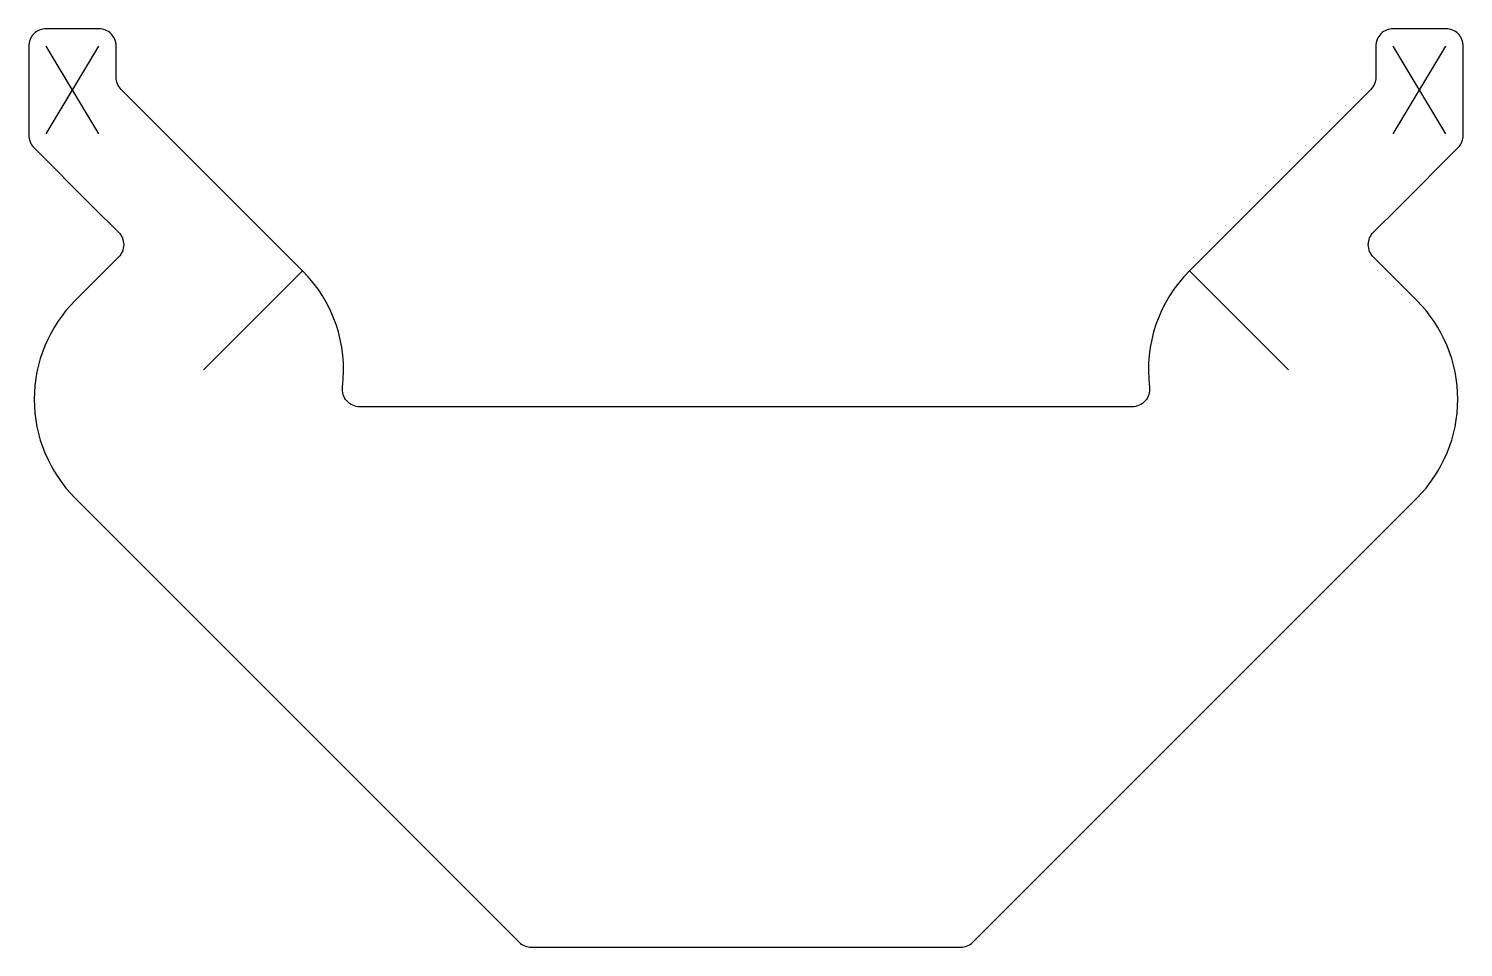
# Model space of a CAD drawing. Header units: millimetres. Extents: x -41 to 41, y -20 to 32.5.
import ezdxf

# ---------------------------------------------------------------- set-up
doc = ezdxf.new("R2010")
doc.units = ezdxf.units.MM
doc.layers.get('0').update_dxf_attribs({"linetype": 'CONTINUOUS'})

msp = doc.modelspace()

# ---------------------------------------------------------------- linework, layer by layer
for p, q in [((-37, 26.5), (-40, 31.5)), ((-40, 26.5), (-37, 31.5)), ((40, 26.5), (37, 31.5)), ((37, 26.5), (40, 31.5)), ((-31, 13), (-25.343, 18.657)), ((31, 13), (25.343, 18.657))]:
    msp.add_line(p, q)
msp.add_lwpolyline([(12.263, -20, 0.198912), (12.971, -19.707), (38.339, 5.661, 0.414214), (38.339, 16.975), (35.864, 19.45, -0.414214), (35.864, 20.864), (37.325, 22.325), (40.707, 25.707, 0.198912), (41, 26.414), (41, 31.5, 0.414214), (40, 32.5), (37, 32.5, 0.414214), (36, 31.5), (36, 29.728, -0.198912), (35.707, 29.021), (25.343, 18.657, 0.231289), (23.061, 12.012, -0.450948), (22.069, 10.889), (-22.069, 10.889, -0.450948), (-23.061, 12.012, 0.231289), (-25.343, 18.657), (-35.707, 29.021, -0.198912), (-36, 29.728), (-36, 31.5, 0.414214), (-37, 32.5), (-40, 32.5, 0.414214), (-41, 31.5), (-41, 26.414, 0.198912), (-40.707, 25.707), (-37.325, 22.325), (-35.864, 20.864, -0.414214), (-35.864, 19.45), (-38.339, 16.975, 0.414214), (-38.339, 5.661), (-12.971, -19.707, 0.198912), (-12.263, -20)], format="xyb", close=True)

doc.saveas('drawing.dxf')
